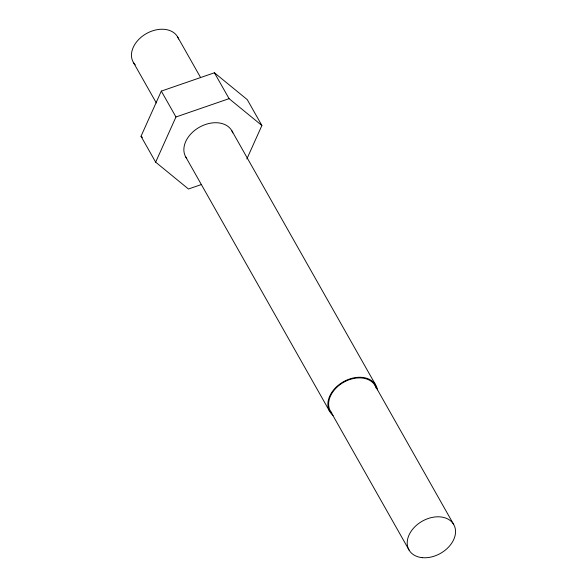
<?xml version="1.0" encoding="UTF-8"?>
<svg xmlns="http://www.w3.org/2000/svg" width="587" height="587" viewBox="0 0 587 587"><rect width="100%" height="100%" fill="white"/><g stroke="black" fill="none" stroke-linecap="round" stroke-linejoin="round"><path stroke-width="0.88" d="M201.319 184.567L188.471 189.007L155.658 162.159L141.012 136.279L161.315 91.102L214.431 72.773L247.252 99.621L261.89 125.501L246.856 158.967M155.658 162.159L175.961 116.982L229.077 98.66L261.89 125.501M141.012 136.279L142.406 137.417M214.431 72.773L229.077 98.66M231.748 130.6L375.761 385.145M375.078 385.542L453.67 524.448M177.56 36.827L200.563 77.484M161.315 91.102L175.961 116.982M133.315 62.303L156.318 102.952M330.496 411.208L409.088 550.114M185.8 157.059L329.813 411.604M333.093 415.413A26.51 19.07 -29.5 0 1 343.153 381.917A26.51 19.07 -29.5 0 1 377.47 389.856M186.725 158.439A26.51 19.07 -29.5 0 1 199.646 127.085A26.51 19.07 -29.5 0 1 232.804 132.867M135.267 64.864A25.527 18.366 -29.5 0 1 145.686 33.995A25.527 18.366 -29.5 0 1 178.587 39.006M331.904 413.182A25.725 18.505 -29.5 0 1 343.931 382.122A25.725 18.505 -29.5 0 1 376.362 388.513M422.222 557.65A25.725 18.505 -29.5 0 0 455.329 529.019A25.725 18.505 -29.5 0 0 416.579 525.174A25.725 18.505 -29.5 0 0 422.222 557.65"/></g></svg>
